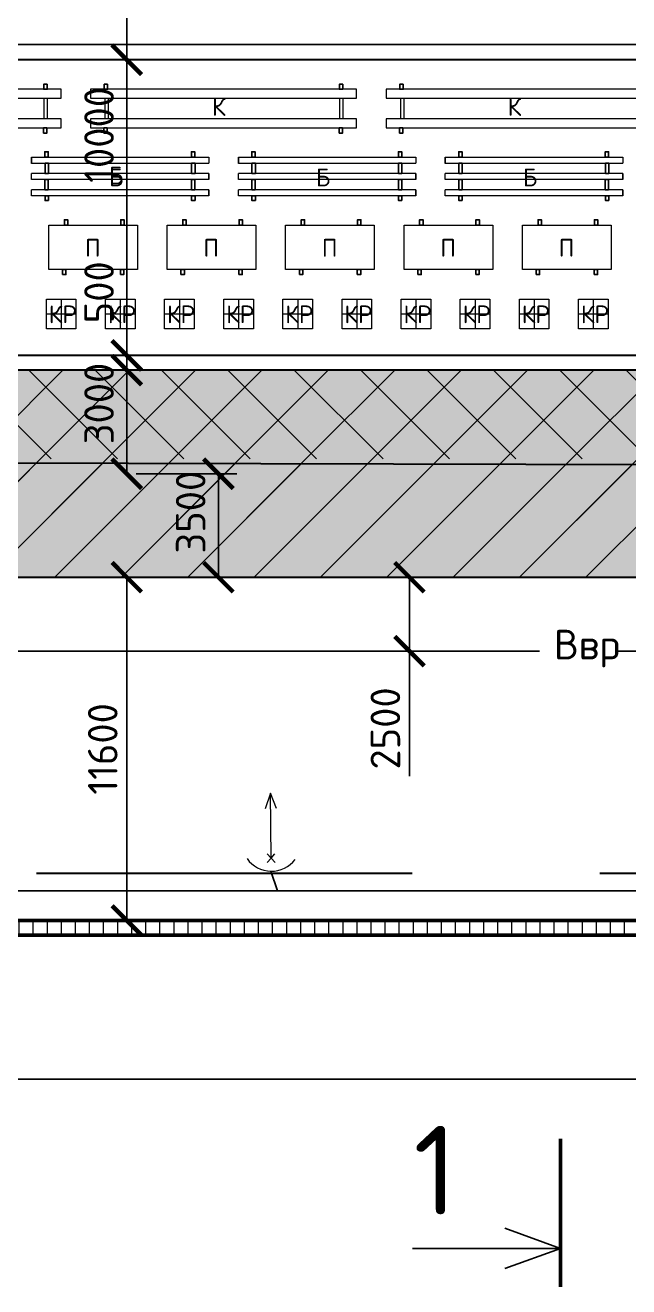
# Model space of a CAD drawing. Header units: millimetres. Extents: x -782 to 10910, y 3841 to 13237.
# Drawn here: x 7225.1 to 7265.9, y 7272.1 to 7357.4 of the extents above; entities that cross this region are included whole.
import ezdxf

# ---------------------------------------------------------------- set-up
doc = ezdxf.new("R2010")
doc.units = ezdxf.units.MM
doc.linetypes.add('штриховая2', pattern=[9.525, 6.35, -3.175])
doc.layers.add('1', color=7, linetype='Continuous')
doc.layers.add('красный', color=1, linetype='Continuous', lineweight=30)
doc.styles.add('2.5', font='isocpeur.ttf', dxfattribs={"height": 2})
doc.styles.add('Isocpeur', font='isocpeur.ttf')
doc.dimstyles.new('М500 стройгенп', dxfattribs={"dimtxt": 2, "dimasz": 2, "dimexe": 1.25, "dimexo": 0.625, "dimtad": 1, "dimlfac": 500, "dimtxsty": '2.5', "dimblk": 'ARCHTICK', "dimcen": 2.5, "dimadec": 0, "dimazin": 0, "dimtfac": 1, "dimtmove": 0, "dimatfit": 3, "dimfxl": 1, "dimarcsym": 0})
pattern_1 = [(50, (7700.4316, 2863.231), (4.5546167, -0.398477), [0.47625, -5.23875]), (355, (7700.4316, 2863.231), (-0.8810855, 4.776421), [0.381, -4.1910146]), (100.45144, (7700.811, 2863.198), (3.673531, 4.377944), [0.40475, -4.452256]), (46.1842, (7700.4316, 2864.501), (6.776976, -1.051058), [0.714375, -7.858125]), (96.63556, (7700.9964, 2864.4134), (5.935103, 6.185653), [0.607126, -6.67839]), (351.18415, (7700.4316, 2864.501), (5.935103, 6.185653), [0.571499, -6.286493]), (21, (7701.0666, 2864.1835), (3.7903598, -2.55663), [0.47625, -5.23875]), (326, (7701.0666, 2864.1835), (1.5450507, 4.604699), [0.381, -4.191]), (71.45144, (7701.3825, 2863.9704), (5.3354105, 2.0480692), [0.40475, -4.4522484]), (37.5, (7700.4316, 2863.231), (0.0772151, 2.11387597), [0, -4.1402, 0, -4.2545, 0, -4.206875]), (7.5, (7700.4316, 2863.231), (1.6704916, 2.5045144), [0, -2.4257, 0, -4.04495, 0, -1.603375]), (327.5, (7699.0156, 2863.231), (3.3897649, -0.1432186), [0, -1.5875, 0, -4.953, 0, -6.57225]), (317.5, (7698.3806, 2863.231), (3.7032295, 0.6356623), [0, -2.06375, 0, -3.2893, 0, -4.66725])]
pattern_2 = [(45, (7700.4316, 2863.231), (-2.245064, 2.245064), [])]

# ---------------------------------------------------------------- blocks, each defined once
blk = doc.blocks.new('_ArchTick')
at = {"color": 0, "linetype": 'ByBlock', "const_width": 0.15}
blk.add_lwpolyline([(-0.5, -0.5), (0.5, 0.5)], dxfattribs=at)
blk = doc.blocks.new('*D280')
at = {"color": 0, "lineweight": -2, "transparency": 16777216}
for p, q in [((7229.981, 7320.038), (7233.185, 7320.038)), ((7231.935, 7296.824), (7231.935, 7320.038)), ((7229.981, 7296.824), (7233.185, 7296.824))]:
    blk.add_line(p, q, dxfattribs=at)
at = {"layer": 'Defpoints', "color": 0, "lineweight": 25, "transparency": 16777216}
for p in [(7229.356, 7320.038), (7231.935, 7320.038), (7229.356, 7296.824)]:
    blk.add_point(p, dxfattribs=at)
at = {"color": 0, "lineweight": -2, "transparency": 16777216, "xscale": 2, "yscale": 2, "zscale": 2}
for p, rotation in [((7231.935, 7320.038), 90), ((7231.935, 7296.824), 270)]:
    blk.add_blockref('_ArchTick', p, dxfattribs=dict(at, rotation=rotation))
at = {"color": 0, "lineweight": 20, "transparency": 16777216, "insert": (7230.31, 7308.431), "char_height": 2, "attachment_point": 5, "rotation": 90, "style": '2.5'}
blk.add_mtext('11600', dxfattribs=at)
blk = doc.blocks.new('*D281')
at = {"color": 0, "lineweight": -2, "transparency": 16777216}
for p, q in [((7232.56, 7327.038), (7239.385, 7327.038)), ((7238.135, 7320.038), (7238.135, 7327.038)), ((7238.76, 7320.038), (7239.385, 7320.038))]:
    blk.add_line(p, q, dxfattribs=at)
at = {"layer": 'Defpoints', "color": 0, "lineweight": 25, "transparency": 16777216}
for p in [(7231.935, 7327.038), (7238.135, 7327.038), (7238.135, 7320.038)]:
    blk.add_point(p, dxfattribs=at)
at = {"color": 0, "lineweight": -2, "transparency": 16777216, "xscale": 2, "yscale": 2, "zscale": 2}
for p, rotation in [((7238.135, 7327.038), 90), ((7238.135, 7320.038), 270)]:
    blk.add_blockref('_ArchTick', p, dxfattribs=dict(at, rotation=rotation))
at = {"color": 0, "lineweight": 20, "transparency": 16777216, "insert": (7236.26, 7324.436), "char_height": 2, "attachment_point": 5, "rotation": 90, "style": '2.5'}
blk.add_mtext('3500', dxfattribs=at)
blk = doc.blocks.new('*D282')
at = {"color": 0, "lineweight": -2, "transparency": 16777216}
for p, q in [((7231.935, 7327.038), (7231.935, 7334.038)), ((7232.56, 7334.038), (7233.185, 7334.038)), ((7232.56, 7327.038), (7233.185, 7327.038))]:
    blk.add_line(p, q, dxfattribs=at)
at = {"layer": 'Defpoints', "color": 0, "lineweight": 25, "transparency": 16777216}
for p in [(7231.935, 7334.038), (7231.935, 7334.038), (7231.935, 7327.038)]:
    blk.add_point(p, dxfattribs=at)
at = {"color": 0, "lineweight": -2, "transparency": 16777216, "xscale": 2, "yscale": 2, "zscale": 2}
for p, rotation in [((7231.935, 7334.038), 90), ((7231.935, 7327.038), 270)]:
    blk.add_blockref('_ArchTick', p, dxfattribs=dict(at, rotation=rotation))
at = {"color": 0, "lineweight": 20, "transparency": 16777216, "insert": (7230.06, 7331.785), "char_height": 2, "attachment_point": 5, "rotation": 90, "style": '2.5'}
blk.add_mtext('3000', dxfattribs=at)
blk = doc.blocks.new('*D283')
at = {"color": 0, "lineweight": -2, "transparency": 16777216}
for p, q in [((7231.935, 7335.038), (7231.935, 7337.038)), ((7231.935, 7334.038), (7231.935, 7335.038)), ((7232.56, 7335.038), (7233.185, 7335.038)), ((7231.935, 7334.038), (7231.935, 7332.038)), ((7232.56, 7334.038), (7233.185, 7334.038))]:
    blk.add_line(p, q, dxfattribs=at)
at = {"layer": 'Defpoints', "color": 0, "lineweight": 25, "transparency": 16777216}
for p in [(7231.935, 7335.038), (7231.935, 7335.038), (7231.935, 7334.038)]:
    blk.add_point(p, dxfattribs=at)
at = {"color": 0, "lineweight": -2, "transparency": 16777216, "xscale": 2, "yscale": 2, "zscale": 2}
for p, rotation in [((7231.935, 7335.038), 270), ((7231.935, 7334.038), 90)]:
    blk.add_blockref('_ArchTick', p, dxfattribs=dict(at, rotation=rotation))
at = {"color": 0, "lineweight": 20, "transparency": 16777216, "insert": (7230.06, 7339.307), "char_height": 2, "attachment_point": 5, "rotation": 90, "style": '2.5'}
blk.add_mtext('500', dxfattribs=at)
blk = doc.blocks.new('*D284')
at = {"color": 0, "lineweight": -2, "transparency": 16777216}
for p, q in [((7231.935, 7335.038), (7231.935, 7355.038)), ((7232.56, 7355.038), (7233.185, 7355.038)), ((7232.56, 7335.038), (7233.185, 7335.038))]:
    blk.add_line(p, q, dxfattribs=at)
at = {"layer": 'Defpoints', "color": 0, "lineweight": 25, "transparency": 16777216}
for p in [(7231.935, 7355.038), (7231.935, 7355.038), (7231.935, 7335.038)]:
    blk.add_point(p, dxfattribs=at)
at = {"color": 0, "lineweight": -2, "transparency": 16777216, "xscale": 2, "yscale": 2, "zscale": 2}
for p, rotation in [((7231.935, 7355.038), 90), ((7231.935, 7335.038), 270)]:
    blk.add_blockref('_ArchTick', p, dxfattribs=dict(at, rotation=rotation))
at = {"color": 0, "lineweight": 20, "transparency": 16777216, "insert": (7230.06, 7349.95), "char_height": 2, "attachment_point": 5, "rotation": 90, "style": '2.5'}
blk.add_mtext('10000', dxfattribs=at)
blk = doc.blocks.new('*D285')
at = {"color": 0, "lineweight": -2, "transparency": 16777216}
for p, q in [((7231.935, 7355.038), (7231.935, 7367.638)), ((7232.56, 7367.638), (7233.185, 7367.638)), ((7232.56, 7355.038), (7233.185, 7355.038))]:
    blk.add_line(p, q, dxfattribs=at)
at = {"layer": 'Defpoints', "color": 0, "lineweight": 25, "transparency": 16777216}
for p in [(7231.935, 7367.638), (7231.935, 7367.638), (7231.935, 7355.038)]:
    blk.add_point(p, dxfattribs=at)
at = {"color": 0, "lineweight": -2, "transparency": 16777216, "xscale": 2, "yscale": 2, "zscale": 2}
for p, rotation in [((7231.935, 7367.638), 90), ((7231.935, 7355.038), 270)]:
    blk.add_blockref('_ArchTick', p, dxfattribs=dict(at, rotation=rotation))
at = {"color": 0, "lineweight": 20, "transparency": 16777216, "insert": (7230.31, 7361.338), "char_height": 2, "attachment_point": 5, "rotation": 90, "style": '2.5'}
blk.add_mtext('6300', dxfattribs=at)
blk = doc.blocks.new('*D272')
at = {"color": 0, "lineweight": -2, "transparency": 16777216}
for p, q in [((7055.486, 7295.199), (7055.486, 7284.838)), ((7387.078, 7295.199), (7387.078, 7284.838)), ((7055.486, 7286.088), (7387.078, 7286.088))]:
    blk.add_line(p, q, dxfattribs=at)
at = {"layer": 'Defpoints', "color": 0, "lineweight": 25, "transparency": 16777216}
for p in [(7055.486, 7295.824), (7387.078, 7295.824), (7387.078, 7286.088)]:
    blk.add_point(p, dxfattribs=at)
at = {"color": 0, "lineweight": -2, "transparency": 16777216, "xscale": 2, "yscale": 2, "zscale": 2, "rotation": 180}
blk.add_blockref('_ArchTick', (7055.486, 7286.088), dxfattribs=at)
at = {"color": 0, "lineweight": -2, "transparency": 16777216, "xscale": 2, "yscale": 2, "zscale": 2}
blk.add_blockref('_ArchTick', (7387.078, 7286.088), dxfattribs=at)
at = {"color": 0, "lineweight": 20, "transparency": 16777216, "insert": (7219.089, 7287.713), "char_height": 2, "attachment_point": 5, "style": '2.5'}
blk.add_mtext('165000', dxfattribs=at)
blk = doc.blocks.new('*D343')
at = {"color": 0, "lineweight": -2, "transparency": 16777216}
for p, q in [((7251.056, 7320.038), (7251.056, 7315.038)), ((7251.673, 7320.038), (7252.306, 7320.038)), ((7251.056, 7315.038), (7251.056, 7306.588)), ((7251.673, 7315.038), (7252.306, 7315.038))]:
    blk.add_line(p, q, dxfattribs=at)
at = {"layer": 'Defpoints', "color": 0, "lineweight": 25, "transparency": 16777216}
for p in [(7251.048, 7320.038), (7251.056, 7320.038), (7251.048, 7315.038)]:
    blk.add_point(p, dxfattribs=at)
at = {"color": 0, "lineweight": -2, "transparency": 16777216, "xscale": 2, "yscale": 2, "zscale": 2}
for p, rotation in [((7251.056, 7320.038), 90), ((7251.056, 7315.038), 270)]:
    blk.add_blockref('_ArchTick', p, dxfattribs=dict(at, rotation=rotation))
at = {"color": 0, "lineweight": 25, "transparency": 16777216, "insert": (7249.431, 7309.813), "char_height": 2, "attachment_point": 5, "rotation": 90, "style": '2.5'}
blk.add_mtext('2500', dxfattribs=at)
blk = doc.blocks.new('*D276')
at = {"color": 0, "lineweight": -2, "transparency": 16777216}
for p, q in [((7094.486, 7371.913), (7094.486, 7354.804)), ((7328.486, 7371.913), (7328.486, 7354.804)), ((7328.486, 7356.054), (7094.486, 7356.054))]:
    blk.add_line(p, q, dxfattribs=at)
at = {"layer": 'Defpoints', "color": 0, "lineweight": 25, "transparency": 16777216}
for p in [(7094.486, 7372.538), (7328.486, 7372.538), (7094.486, 7356.054)]:
    blk.add_point(p, dxfattribs=at)
at = {"color": 0, "lineweight": -2, "transparency": 16777216, "xscale": 2, "yscale": 2, "zscale": 2, "rotation": 180}
blk.add_blockref('_ArchTick', (7094.486, 7356.054), dxfattribs=at)
at = {"color": 0, "lineweight": -2, "transparency": 16777216, "xscale": 2, "yscale": 2, "zscale": 2}
blk.add_blockref('_ArchTick', (7328.486, 7356.054), dxfattribs=at)
at = {"color": 0, "lineweight": 25, "transparency": 16777216, "insert": (7211.486, 7357.679), "char_height": 2, "attachment_point": 5, "style": '2.5'}
blk.add_mtext('117000', dxfattribs=at)

msp = doc.modelspace()

# ---------------------------------------------------------------- hatches: boundary and pattern name
at = {"lineweight": 20}
h = msp.add_hatch(dxfattribs=at)
h.set_pattern_fill('ANSI31', color=256, scale=0.3, angle=45)
h.set_pattern_definition([(90, (4875.7906, 4237.0282), (-0.9525, 2e-16), [])])
h.paths.add_polyline_path([(7387.078177, 7569.767246), (7386.078177, 7569.767246), (7055.485539, 7569.767246), (7056.485539, 7568.767246), (7386.078177, 7568.767246)])
h.paths.add_polyline_path([(7386.078177, 7296.824293), (7056.485539, 7296.824293), (7055.485539, 7295.824293), (7387.078177, 7295.824293)])
at = {"lineweight": 25}
h = msp.add_hatch(dxfattribs=at)
h.set_pattern_fill('ANSI31', color=256)
h.set_pattern_definition(pattern_2)
h.paths.add_polyline_path([(7332.239982, 7327.038405), (7326.703297, 7327.038405), (7326.703297, 7320.038405), (7331.283022, 7320.038405)])
h.paths.add_polyline_path([(7304.592886, 7329.623728), (7304.906338, 7331.922209, -0.033531004), (7302.485539, 7334.038405), (7120.485539, 7334.038405, -0.033546474), (7118.063561, 7331.921309), (7118.37767, 7329.623657, -0.454591532), (7120.194385, 7328.038405), (7302.776693, 7328.038405, -0.454492205)])
h.paths.add_polyline_path([(7330.682975, 7548.284564), (7329.603499, 7548.391863, -0.097320235), (7321.432748, 7544.044975), (7091.688062, 7544.038439), (7090.592876, 7536.027341, -0.071737884), (7097.369484, 7537.038124), (7103.514977, 7537.067842, -0.164269753), (7118.063561, 7532.1555), (7118.37767, 7534.453152, -0.374956444), (7116.994391, 7536.038405, -1), (7120.194385, 7536.038405), (7302.776693, 7536.038405, -1), (7305.976688, 7536.038405, -0.381458001), (7304.557288, 7534.448632), (7304.875257, 7532.10143, -0.164703998), (7319.456102, 7537.038405), (7332.206459, 7537.038405)])
h.paths.add_polyline_path([(7096.734983, 7538.165963, -1), (7097.054983, 7538.165963, -1)], flags=16)
h.paths.add_polyline_path([(7304.557288, 7534.448632, -0.447745786), (7302.776693, 7536.038405), (7120.194385, 7536.038405, -0.454591532), (7118.37767, 7534.453152), (7118.063561, 7532.1555, -0.033546474), (7120.485539, 7530.038405), (7302.515459, 7530.038835, -0.032682346), (7304.875257, 7532.10143)])
h.paths.add_polyline_path([(7232.360334, 7535.440804), (7232.360334, 7542.040804), (7227.560334, 7542.040804), (7227.560334, 7535.440804)], flags=24)
h.paths.add_polyline_path([(7232.360334, 7528.092303), (7232.360334, 7534.692303), (7227.560334, 7534.692303), (7227.560334, 7528.092303)], flags=9)
h.paths.add_polyline_path([(7132.422693, 7528.363405), (7138.622693, 7528.363405), (7138.622693, 7533.163405), (7132.422693, 7533.163405)], flags=9)
at = {"lineweight": 20}
h = msp.add_hatch(dxfattribs=at)
h.set_pattern_fill('AR-CONC', color=256, scale=0.025)
h.set_pattern_definition(pattern_1)
h.paths.add_polyline_path([(7384.078177, 7327.038405), (7332.239982, 7327.038405), (7331.283022, 7320.038405), (7384.078177, 7320.038405)])
edge = h.paths.add_edge_path()
edge.add_line((7332.239982, 7327.038405), (7313.394499, 7327.038405))
edge.add_arc((7313.394499, 7339.038791), 12.000386, 223.86662461, 270, ccw=False)
edge.add_line((7304.742762, 7330.722739), (7304.592886, 7329.623728))
edge.add_arc((7304.376691, 7328.038405), 1.599997, 0, 82.23429528, ccw=False)
edge.add_arc((7304.376691, 7328.038405), 1.599997, -180, 0, ccw=False)
edge.add_line((7302.776693, 7328.038405), (7120.194385, 7328.038405))
edge.add_arc((7118.594388, 7328.038405), 1.599997, -180, 0, ccw=False)
edge.add_arc((7118.594388, 7328.038405), 1.599997, 97.78457087, 180, ccw=False)
edge.add_line((7118.37767, 7329.623657), (7118.227528, 7330.721919))
edge.add_arc((7109.57658, 7339.038791), 12.000386, 270, 316.12794469, ccw=False)
edge.add_line((7109.57658, 7327.038405), (7090.731097, 7327.038405))
edge.add_line((7090.731097, 7327.038405), (7091.688057, 7320.038405))
edge.add_line((7091.688057, 7320.038405), (7331.283022, 7320.038405))
edge.add_line((7331.283022, 7320.038405), (7332.239982, 7327.038405))
edge = h.paths.add_edge_path()
edge.add_arc((7313.394499, 7339.038791), 12.000386, 204.62550124, 223.86662461, ccw=False)
edge.add_line((7302.485539, 7334.038405), (7209.73779, 7334.038405))
edge.add_arc((7208.603897, 7334.431193), 1.199998, 199.10645728, 340.89354272, ccw=False)
edge.add_line((7207.470005, 7334.038405), (7120.485539, 7334.038405))
edge.add_arc((7109.57658, 7339.038791), 12.000386, 316.12794469, 335.37449876, ccw=False)
edge.add_line((7118.227528, 7330.721919), (7118.37767, 7329.623657))
edge.add_arc((7118.594388, 7328.038405), 1.599997, 0, 97.78457087, ccw=False)
edge.add_line((7120.194385, 7328.038405), (7302.776693, 7328.038405))
edge.add_arc((7304.376691, 7328.038405), 1.599997, 82.23429528, 180, ccw=False)
edge.add_line((7304.592886, 7329.623728), (7304.742762, 7330.722739))
edge = h.paths.add_edge_path()
edge.add_line((7331.25819, 7544.038405), (7091.688057, 7544.038405))
edge.add_line((7091.688057, 7544.038405), (7090.731097, 7537.038405))
edge.add_line((7090.731097, 7537.038405), (7109.57658, 7537.038405))
edge.add_arc((7109.57658, 7525.038018), 12.000386, 43.87205531, 90, ccw=False)
edge.add_line((7118.227528, 7533.35489), (7118.37767, 7534.453152))
edge.add_arc((7118.594388, 7536.038405), 1.599997, 180, 262.21542913, ccw=False)
edge.add_arc((7118.594388, 7536.038405), 1.599997, 0, 180, ccw=False)
edge.add_line((7120.194385, 7536.038405), (7302.776693, 7536.038405))
edge.add_arc((7304.376691, 7536.038405), 1.599997, 0, 180, ccw=False)
edge.add_arc((7304.376691, 7536.038405), 1.599997, -83.51900907, 0, ccw=False)
edge.add_line((7304.557288, 7534.448632), (7304.875257, 7532.10143))
edge.add_arc((7364.317017, 7439.347623), 110.1662, 117.53133097, 122.65399107, ccw=False)
edge.add_line((7313.394499, 7537.038405), (7332.206459, 7537.038405))
edge.add_line((7332.206459, 7537.038405), (7331.25819, 7544.038405))
edge = h.paths.add_edge_path()
edge.add_line((7091.688057, 7544.038405), (7082.437162, 7544.038405))
edge.add_line((7082.437162, 7544.038405), (7082.441275, 7536.645836))
edge.add_arc((7085.485539, 7525.038405), 12, 90, 104.69589657, ccw=False)
edge.add_line((7085.485539, 7537.038405), (7090.731097, 7537.038405))
edge.add_line((7090.731097, 7537.038405), (7091.688057, 7544.038405))
edge = h.paths.add_edge_path()
edge.add_line((7304.875257, 7532.10143), (7304.557288, 7534.448632))
edge.add_arc((7304.376691, 7536.038405), 1.599997, 180, 276.48099093, ccw=False)
edge.add_line((7302.776693, 7536.038405), (7120.194385, 7536.038405))
edge.add_arc((7118.594388, 7536.038405), 1.599997, -97.78457087, 0, ccw=False)
edge.add_line((7118.37767, 7534.453152), (7118.227528, 7533.35489))
edge.add_arc((7109.57658, 7525.038018), 12.000386, 24.62550124, 43.87205531, ccw=False)
edge.add_line((7120.485539, 7530.038405), (7205.095409, 7530.038405))
edge.add_arc((7205.681386, 7528.991206), 1.199998, 60.7700888, 119.2299112, ccw=False)
edge.add_line((7206.267363, 7530.038405), (7302.485539, 7530.038405))
edge.add_arc((7304.625807, 7529.974798), 2.141212, 83.30987815, 178.29773268, ccw=False)
h.paths.add_polyline_path([(7206.43408, 7529.323169), (7209.674074, 7529.323169), (7209.674074, 7530.038405), (7206.43408, 7530.038405)])
h.paths.add_polyline_path([(7332.206459, 7537.038405), (7384.078177, 7537.038405), (7384.078177, 7544.038405), (7331.25819, 7544.038405)])
edge = h.paths.add_edge_path()
edge.add_arc((7090.485539, 7520.038405), 24, 109.59180627, 180)
edge.add_line((7066.485539, 7520.038405), (7066.485539, 7344.038405))
edge.add_arc((7090.485539, 7344.038405), 24, 180, 270)
edge.add_line((7090.485539, 7320.038405), (7091.688057, 7320.038405))
edge.add_line((7091.688057, 7320.038405), (7090.731097, 7327.038405))
edge.add_line((7090.731097, 7327.038405), (7085.485539, 7327.038405))
edge.add_arc((7062.514977, 7316.067842), 25.455844, 25.52877937, 64.47122063)
edge.add_line((7073.485539, 7339.038405), (7073.485539, 7525.038405))
edge.add_arc((7085.485539, 7525.038405), 12, 104.69589657, 180, ccw=False)
edge.add_line((7082.441275, 7536.645836), (7082.437935, 7542.648935))
at = {"lineweight": 25}
h = msp.add_hatch(dxfattribs=at)
h.set_pattern_fill('AR-CONC', color=256, scale=0.025)
h.set_pattern_definition(pattern_1)
h.paths.add_polyline_path([(7116.994391, 7328.038405, -0.374956444), (7118.37767, 7329.623657), (7118.227528, 7330.721919, -0.204033738), (7109.57658, 7327.038405), (7097.485539, 7327.038405, -0.072953131), (7090.592876, 7328.049468), (7091.688057, 7320.038405), (7325.203297, 7320.038405), (7325.203297, 7327.038405), (7313.394499, 7327.038405, -0.077886135), (7309.723201, 7327.613781), (7305.971666, 7327.911731, -0.96113778), (7302.776693, 7328.038405), (7120.194385, 7328.038405, -1)])
h.paths.add_polyline_path([(7066.91693, 7412.104554), (7073.51693, 7412.104554), (7073.51693, 7416.904554), (7066.91693, 7416.904554)], flags=24)
h.paths.add_polyline_path([(7068.410539, 7342.937114), (7075.010539, 7342.937114), (7075.010539, 7347.737114), (7068.410539, 7347.737114)], flags=24)
h.paths.add_polyline_path([(7066.298578, 7464.074933), (7069.988572, 7464.074933), (7069.988572, 7468.394926), (7066.298578, 7468.394926)], flags=9)
h.paths.add_polyline_path([(7232.360334, 7321.136005), (7232.360334, 7327.736005), (7227.560334, 7327.736005), (7227.560334, 7321.136005)], flags=24)
edge = h.paths.add_edge_path()
edge.add_arc((7090.485539, 7520.038405), 24, 109.59160183, 180)
edge.add_line((7066.485539, 7520.038405), (7066.485539, 7344.038405))
edge.add_arc((7090.485539, 7344.038405), 24, 180, 270)
edge.add_line((7090.485539, 7320.038405), (7091.688057, 7320.038405))
edge.add_line((7091.688057, 7320.038405), (7090.731097, 7327.038405))
edge.add_line((7090.731097, 7327.038405), (7090.592876, 7328.049468))
edge.add_arc((7097.485539, 7351.038405), 24, 180, 253.30994122, ccw=False)
edge.add_line((7073.485539, 7351.038405), (7073.485539, 7525.038405))
edge.add_arc((7085.485539, 7525.038405), 12, 104.69537151, 180, ccw=False)
edge.add_line((7082.441382, 7536.645864), (7082.438016, 7542.648963))
at = {"lineweight": 20}
h = msp.add_hatch(dxfattribs=at)
h.set_pattern_fill('ANSI31', color=256, angle=90)
h.set_pattern_definition([(135, (4875.7906, 4237.0282), (-2.245064, -2.245064), [])])
h.paths.add_polyline_path([(7120.485539, 7334.038405, -0.084176912), (7118.227528, 7330.721919), (7118.37767, 7329.623657, -0.454591532), (7120.194385, 7328.038405), (7302.776693, 7328.038405, -0.454492205), (7304.592886, 7329.623728), (7304.742762, 7330.722739, -0.084153049), (7302.485539, 7334.038405), (7209.73779, 7334.038405, -0.71189231), (7207.470005, 7334.038405)])
h.paths.add_polyline_path([(7120.194385, 7536.038405, -0.454591532), (7118.37767, 7534.453152), (7118.227528, 7533.35489, -0.084176912), (7120.485539, 7530.038405), (7205.095409, 7530.038405, -0.260759243), (7206.267363, 7530.038405), (7302.485539, 7530.038405, -0.083164554), (7304.710176, 7533.320035), (7304.557288, 7534.448632, -0.447745786), (7302.776693, 7536.038405)])
h.paths.add_polyline_path([(7206.436463, 7529.383558), (7211.836463, 7529.383558), (7211.836463, 7534.183558), (7206.436463, 7534.183558)], flags=9)
h.paths.add_polyline_path([(7340.141114, 7528.737472), (7345.141114, 7528.737472), (7345.141114, 7533.537472), (7340.141114, 7533.537472)], flags=9)
at = {"lineweight": 25}
h = msp.add_hatch(dxfattribs=at)
h.set_pattern_fill('ANSI31', color=256)
h.set_pattern_definition(pattern_2)
h.paths.add_polyline_path([(7097.485539, 7327.038405, -0.231549939), (7078.535096, 7336.311535), (7076.887833, 7324.262096, 0.151733284), (7090.485539, 7320.038405), (7325.203297, 7320.038405), (7325.203297, 7327.038405), (7318.267775, 7327.038405, -0.151593096), (7304.906338, 7331.922209), (7304.592886, 7329.623728, -0.375050339), (7305.976688, 7328.038405, -0.864868894), (7302.843202, 7327.581894), (7110.499441, 7328.047755, -0.057301705), (7105.105866, 7327.061753, -0.195696875), (7103.900628, 7327.012066, -0.004017398), (7103.514977, 7327.008967)])
h.paths.add_polyline_path([(7232.360334, 7321.136005), (7232.360334, 7327.736005), (7227.560334, 7327.736005), (7227.560334, 7321.136005)], flags=24)
h = msp.add_hatch(dxfattribs=at)
h.set_pattern_fill('ANSI31', color=256)
h.set_pattern_definition(pattern_2)
h.paths.add_polyline_path([(7325.203297, 7327.038405), (7318.267775, 7327.038405, -0.151593096), (7304.906338, 7331.922209), (7304.592886, 7329.623728, -0.375050339), (7305.976688, 7328.038405, -1), (7302.776693, 7328.038405), (7120.194385, 7328.038405, -1), (7116.994391, 7328.038405, -0.374956444), (7118.37767, 7329.623657), (7118.063561, 7331.921309, -0.164269753), (7103.514977, 7327.008967), (7097.485539, 7327.038405, -0.072953131), (7090.592876, 7328.049468), (7091.688057, 7320.038405), (7325.203297, 7320.038405)])

# ---------------------------------------------------------------- linework, layer by layer
at = {"lineweight": 30}
for p, q in [((7120.485539, 7355.038405), (7302.485539, 7355.038405)), ((7302.485539, 7335.038405), (7120.485539, 7335.038405)), ((7302.485539, 7334.038405), (7120.485539, 7334.038405)), ((7110.499441, 7328.047755), (7304.379875, 7327.578172)), ((7090.485539, 7320.038405), (7395.933366, 7320.038405))]:
    msp.add_line(p, q, dxfattribs=at)
at = {"lineweight": 20}
for p, q in [((7227.485539, 7353.038405), (7209.485539, 7353.038405)), ((7227.485539, 7352.438405), (7227.485539, 7353.038405)), ((7247.485539, 7353.038405), (7229.485539, 7353.038405)), ((7229.485539, 7353.038405), (7229.485539, 7352.438405)), ((7247.485539, 7352.438405), (7247.485539, 7353.038405)), ((7267.485539, 7353.038405), (7249.485539, 7353.038405)), ((7249.485539, 7353.038405), (7249.485539, 7352.438405)), ((7209.485539, 7352.438405), (7227.485539, 7352.438405)), ((7226.323841, 7352.438405), (7226.323841, 7351.038405)), ((7226.551679, 7352.438405), (7226.551679, 7351.038405)), ((7229.485539, 7352.438405), (7247.485539, 7352.438405)), ((7230.44438, 7352.438405), (7230.44438, 7351.038405)), ((7230.672217, 7352.438405), (7230.672217, 7351.038405)), ((7246.323841, 7352.438405), (7246.323841, 7351.038405)), ((7246.551679, 7352.438405), (7246.551679, 7351.038405)), ((7249.485539, 7352.438405), (7267.485539, 7352.438405)), ((7250.44438, 7352.438405), (7250.44438, 7351.038405)), ((7250.672217, 7352.438405), (7250.672217, 7351.038405)), ((7227.485539, 7351.038405), (7209.485539, 7351.038405)), ((7227.485539, 7350.438405), (7227.485539, 7351.038405)), ((7247.485539, 7351.038405), (7229.485539, 7351.038405)), ((7229.485539, 7351.038405), (7229.485539, 7350.438405)), ((7247.485539, 7350.438405), (7247.485539, 7351.038405)), ((7267.485539, 7351.038405), (7249.485539, 7351.038405)), ((7249.485539, 7351.038405), (7249.485539, 7350.438405)), ((7209.485539, 7350.438405), (7227.485539, 7350.438405)), ((7229.485539, 7350.438405), (7247.485539, 7350.438405)), ((7249.485539, 7350.438405), (7267.485539, 7350.438405)), ((7225.485539, 7348.438405), (7237.485539, 7348.438405)), ((7225.485539, 7348.024045), (7225.485539, 7348.438405)), ((7225.485539, 7348.438405), (7225.485539, 7348.038405)), ((7237.485539, 7348.438405), (7237.485539, 7348.038405)), ((7239.485539, 7348.438405), (7251.485539, 7348.438405)), ((7239.485539, 7348.024045), (7239.485539, 7348.438405)), ((7239.485539, 7348.438405), (7239.485539, 7348.038405)), ((7251.485539, 7348.438405), (7251.485539, 7348.038405)), ((7253.485539, 7348.438405), (7265.485539, 7348.438405)), ((7253.485539, 7348.024045), (7253.485539, 7348.438405)), ((7253.485539, 7348.438405), (7253.485539, 7348.038405)), ((7265.485539, 7348.438405), (7265.485539, 7348.038405)), ((7225.485539, 7348.038405), (7237.485539, 7348.038405)), ((7239.485539, 7348.038405), (7251.485539, 7348.038405)), ((7253.485539, 7348.038405), (7265.485539, 7348.038405)), ((7225.485539, 7346.938405), (7225.485539, 7347.338405)), ((7237.485539, 7347.338405), (7225.485539, 7347.338405)), ((7237.485539, 7346.938405), (7225.485539, 7346.938405)), ((7237.485539, 7347.338405), (7237.485539, 7346.938405)), ((7237.485539, 7346.938405), (7237.485539, 7347.338405)), ((7239.485539, 7346.938405), (7239.485539, 7347.338405)), ((7251.485539, 7347.338405), (7239.485539, 7347.338405)), ((7251.485539, 7346.938405), (7239.485539, 7346.938405)), ((7251.485539, 7347.338405), (7251.485539, 7346.938405)), ((7251.485539, 7346.938405), (7251.485539, 7347.338405)), ((7253.485539, 7346.938405), (7253.485539, 7347.338405)), ((7265.485539, 7347.338405), (7253.485539, 7347.338405)), ((7265.485539, 7346.938405), (7253.485539, 7346.938405)), ((7265.485539, 7347.338405), (7265.485539, 7346.938405)), ((7265.485539, 7346.938405), (7265.485539, 7347.338405)), ((7225.485539, 7345.838405), (7225.485539, 7346.238405)), ((7237.485539, 7346.238405), (7225.485539, 7346.238405)), ((7237.485539, 7345.838405), (7225.485539, 7345.838405)), ((7237.485539, 7346.238405), (7237.485539, 7345.838405)), ((7237.485539, 7345.838405), (7237.485539, 7346.238405)), ((7239.485539, 7345.838405), (7239.485539, 7346.238405)), ((7251.485539, 7346.238405), (7239.485539, 7346.238405)), ((7251.485539, 7345.838405), (7239.485539, 7345.838405)), ((7251.485539, 7346.238405), (7251.485539, 7345.838405)), ((7251.485539, 7345.838405), (7251.485539, 7346.238405)), ((7253.485539, 7345.838405), (7253.485539, 7346.238405)), ((7265.485539, 7346.238405), (7253.485539, 7346.238405)), ((7265.485539, 7345.838405), (7253.485539, 7345.838405)), ((7265.485539, 7346.238405), (7265.485539, 7345.838405)), ((7265.485539, 7345.838405), (7265.485539, 7346.238405)), ((7226.655788, 7340.838405), (7226.655788, 7343.838405)), ((7226.655788, 7343.838405), (7232.655788, 7343.838405)), ((7232.655788, 7343.838405), (7232.655788, 7340.838405)), ((7234.667948, 7340.838405), (7234.667948, 7343.838405)), ((7234.667948, 7343.838405), (7240.667948, 7343.838405)), ((7240.667948, 7343.838405), (7240.667948, 7340.838405)), ((7242.680109, 7340.838405), (7242.680109, 7343.838405)), ((7242.680109, 7343.838405), (7248.680109, 7343.838405)), ((7248.680109, 7343.838405), (7248.680109, 7340.838405)), ((7250.69227, 7340.838405), (7250.69227, 7343.838405)), ((7250.69227, 7343.838405), (7256.69227, 7343.838405)), ((7256.69227, 7343.838405), (7256.69227, 7340.838405)), ((7258.70443, 7340.838405), (7258.70443, 7343.838405)), ((7258.70443, 7343.838405), (7264.70443, 7343.838405)), ((7264.70443, 7343.838405), (7264.70443, 7340.838405)), ((7232.655788, 7340.838405), (7226.655788, 7340.838405)), ((7240.667948, 7340.838405), (7234.667948, 7340.838405)), ((7248.680109, 7340.838405), (7242.680109, 7340.838405)), ((7256.69227, 7340.838405), (7250.69227, 7340.838405)), ((7264.70443, 7340.838405), (7258.70443, 7340.838405))]:
    msp.add_line(p, q, dxfattribs=at)
at = {"lineweight": 13}
for p, q in [((7226.497613, 7336.838408), (7226.497613, 7338.838405)), ((7226.497613, 7338.838405), (7228.49761, 7338.838405)), ((7227.497612, 7338.838405), (7227.497612, 7336.838408)), ((7228.49761, 7338.838405), (7228.49761, 7336.838408)), ((7230.49761, 7336.838408), (7230.49761, 7338.838405)), ((7230.49761, 7338.838405), (7232.497607, 7338.838405)), ((7231.497608, 7338.838405), (7231.497608, 7336.838408)), ((7232.497607, 7338.838405), (7232.497607, 7336.838408)), ((7234.497607, 7336.838408), (7234.497607, 7338.838405)), ((7234.497607, 7338.838405), (7236.497603, 7338.838405)), ((7235.497605, 7338.838405), (7235.497605, 7336.838408)), ((7236.497603, 7338.838405), (7236.497603, 7336.838408)), ((7238.497603, 7336.838408), (7238.497603, 7338.838405)), ((7238.497603, 7338.838405), (7240.4976, 7338.838405)), ((7239.497602, 7338.838405), (7239.497602, 7336.838408)), ((7240.4976, 7338.838405), (7240.4976, 7336.838408)), ((7242.4976, 7336.838408), (7242.4976, 7338.838405)), ((7242.4976, 7338.838405), (7244.497597, 7338.838405)), ((7243.497598, 7338.838405), (7243.497598, 7336.838408)), ((7244.497597, 7338.838405), (7244.497597, 7336.838408)), ((7246.497597, 7336.838408), (7246.497597, 7338.838405)), ((7246.497597, 7338.838405), (7248.497593, 7338.838405)), ((7247.497595, 7338.838405), (7247.497595, 7336.838408)), ((7248.497593, 7338.838405), (7248.497593, 7336.838408)), ((7250.497593, 7336.838408), (7250.497593, 7338.838405)), ((7250.497593, 7338.838405), (7252.49759, 7338.838405)), ((7251.497592, 7338.838405), (7251.497592, 7336.838408)), ((7252.49759, 7338.838405), (7252.49759, 7336.838408)), ((7254.49759, 7336.838408), (7254.49759, 7338.838405)), ((7254.49759, 7338.838405), (7256.497587, 7338.838405)), ((7255.497588, 7338.838405), (7255.497588, 7336.838408)), ((7256.497587, 7338.838405), (7256.497587, 7336.838408)), ((7258.497587, 7336.838408), (7258.497587, 7338.838405)), ((7258.497587, 7338.838405), (7260.497583, 7338.838405)), ((7259.497585, 7338.838405), (7259.497585, 7336.838408)), ((7260.497583, 7338.838405), (7260.497583, 7336.838408)), ((7262.497583, 7336.838408), (7262.497583, 7338.838405)), ((7262.497583, 7338.838405), (7264.49758, 7338.838405)), ((7263.497582, 7338.838405), (7263.497582, 7336.838408)), ((7264.49758, 7338.838405), (7264.49758, 7336.838408)), ((7228.49761, 7337.838406), (7226.497613, 7337.838406)), ((7232.497607, 7337.838406), (7230.49761, 7337.838406)), ((7236.497603, 7337.838406), (7234.497607, 7337.838406)), ((7240.4976, 7337.838406), (7238.497603, 7337.838406)), ((7244.497597, 7337.838406), (7242.4976, 7337.838406)), ((7248.497593, 7337.838406), (7246.497597, 7337.838406)), ((7252.49759, 7337.838406), (7250.497593, 7337.838406)), ((7256.497587, 7337.838406), (7254.49759, 7337.838406)), ((7260.497583, 7337.838406), (7258.497587, 7337.838406)), ((7264.49758, 7337.838406), (7262.497583, 7337.838406)), ((7228.49761, 7336.838408), (7226.497613, 7336.838408)), ((7232.497607, 7336.838408), (7230.49761, 7336.838408)), ((7236.497603, 7336.838408), (7234.497607, 7336.838408)), ((7240.4976, 7336.838408), (7238.497603, 7336.838408)), ((7244.497597, 7336.838408), (7242.4976, 7336.838408)), ((7248.497593, 7336.838408), (7246.497597, 7336.838408)), ((7252.49759, 7336.838408), (7250.497593, 7336.838408)), ((7256.497587, 7336.838408), (7254.49759, 7336.838408)), ((7260.497583, 7336.838408), (7258.497587, 7336.838408)), ((7264.49758, 7336.838408), (7262.497583, 7336.838408))]:
    msp.add_line(p, q, dxfattribs=at)
at = {"color": 5, "lineweight": 25}
for p, q in [((7061.485539, 7315.038405), (7259.847284, 7315.038405)), ((7265.15508, 7315.038405), (7325.99289, 7315.038405))]:
    msp.add_line(p, q, dxfattribs=at)
at = {"linetype": 'штриховая2', "lineweight": 30, "ltscale": 4}
msp.add_line((7111.535934, 7300.038405), (7311.485539, 7300.038405), dxfattribs=at)
at = {"color": 1, "lineweight": 25}
for p, q in [((7241.683232, 7300.158995), (7242.126174, 7298.82429)), ((7086.038594, 7298.82429), (7337.17732, 7298.82429))]:
    msp.add_line(p, q, dxfattribs=at)
at = {"lineweight": 50}
for p, q in [((7387.078177, 7295.824293), (7055.485539, 7295.824293)), ((7261.271791, 7272.059175), (7261.271791, 7282.059175))]:
    msp.add_line(p, q, dxfattribs=at)
for q in [(7257.513021, 7276.022601), (7251.271791, 7274.65452), (7257.513021, 7273.286439)]:
    msp.add_line((7261.271791, 7274.65452), q)
msp.add_lwpolyline([(7386.078177, 7320.038405), (7386.078177, 7296.824293), (7056.485539, 7296.824293), (7056.485539, 7568.767246), (7386.078177, 7568.767246), (7386.078177, 7544.038405)], dxfattribs=at)
at = {"linetype": 'Continuous'}
for points in [[(7226.551679, 7353.371414), (7226.323841, 7353.371414), (7226.323841, 7353.038405), (7226.551679, 7353.038405)], [(7230.633712, 7353.371414), (7230.405874, 7353.371414), (7230.405874, 7353.038405), (7230.633712, 7353.038405)], [(7246.551679, 7353.371414), (7246.323841, 7353.371414), (7246.323841, 7353.038405), (7246.551679, 7353.038405)], [(7250.633712, 7353.371414), (7250.405874, 7353.371414), (7250.405874, 7353.038405), (7250.633712, 7353.038405)], [(7226.535421, 7350.438405), (7226.307583, 7350.438405), (7226.307583, 7350.068923), (7226.535421, 7350.068923)], [(7230.617454, 7350.438405), (7230.389617, 7350.438405), (7230.389617, 7350.068923), (7230.617454, 7350.068923)], [(7246.535421, 7350.438405), (7246.307583, 7350.438405), (7246.307583, 7350.068923), (7246.535421, 7350.068923)], [(7250.617454, 7350.438405), (7250.389617, 7350.438405), (7250.389617, 7350.068923), (7250.617454, 7350.068923)], [(7226.617454, 7348.438405), (7226.389617, 7348.438405), (7226.389617, 7348.807886), (7226.617454, 7348.807886)], [(7236.535421, 7348.438405), (7236.307583, 7348.438405), (7236.307583, 7348.807886), (7236.535421, 7348.807886)], [(7240.617454, 7348.438405), (7240.389617, 7348.438405), (7240.389617, 7348.807886), (7240.617454, 7348.807886)], [(7250.535421, 7348.438405), (7250.307583, 7348.438405), (7250.307583, 7348.807886), (7250.535421, 7348.807886)], [(7254.617454, 7348.438405), (7254.389617, 7348.438405), (7254.389617, 7348.807886), (7254.617454, 7348.807886)], [(7264.535421, 7348.438405), (7264.307583, 7348.438405), (7264.307583, 7348.807886), (7264.535421, 7348.807886)], [(7226.633712, 7347.338405), (7226.405874, 7347.338405), (7226.405874, 7348.038405), (7226.633712, 7348.038405)], [(7236.551679, 7347.338405), (7236.323841, 7347.338405), (7236.323841, 7348.038405), (7236.551679, 7348.038405)], [(7240.633712, 7347.338405), (7240.405874, 7347.338405), (7240.405874, 7348.038405), (7240.633712, 7348.038405)], [(7250.551679, 7347.338405), (7250.323841, 7347.338405), (7250.323841, 7348.038405), (7250.551679, 7348.038405)], [(7254.633712, 7347.338405), (7254.405874, 7347.338405), (7254.405874, 7348.038405), (7254.633712, 7348.038405)], [(7264.551679, 7347.338405), (7264.323841, 7347.338405), (7264.323841, 7348.038405), (7264.551679, 7348.038405)], [(7226.617454, 7346.238405), (7226.389617, 7346.238405), (7226.389617, 7346.938405), (7226.617454, 7346.938405)], [(7236.535421, 7346.238405), (7236.307583, 7346.238405), (7236.307583, 7346.938405), (7236.535421, 7346.938405)], [(7240.617454, 7346.238405), (7240.389617, 7346.238405), (7240.389617, 7346.938405), (7240.617454, 7346.938405)], [(7250.535421, 7346.238405), (7250.307583, 7346.238405), (7250.307583, 7346.938405), (7250.535421, 7346.938405)], [(7254.617454, 7346.238405), (7254.389617, 7346.238405), (7254.389617, 7346.938405), (7254.617454, 7346.938405)], [(7264.535421, 7346.238405), (7264.307583, 7346.238405), (7264.307583, 7346.938405), (7264.535421, 7346.938405)], [(7226.633712, 7345.505395), (7226.405874, 7345.505395), (7226.405874, 7345.838405), (7226.633712, 7345.838405)], [(7236.551679, 7345.505395), (7236.323841, 7345.505395), (7236.323841, 7345.838405), (7236.551679, 7345.838405)], [(7240.633712, 7345.505395), (7240.405874, 7345.505395), (7240.405874, 7345.838405), (7240.633712, 7345.838405)], [(7250.551679, 7345.505395), (7250.323841, 7345.505395), (7250.323841, 7345.838405), (7250.551679, 7345.838405)], [(7254.633712, 7345.505395), (7254.405874, 7345.505395), (7254.405874, 7345.838405), (7254.633712, 7345.838405)], [(7264.551679, 7345.505395), (7264.323841, 7345.505395), (7264.323841, 7345.838405), (7264.551679, 7345.838405)], [(7227.711233, 7343.838405), (7227.93907, 7343.838405), (7227.93907, 7344.207886), (7227.711233, 7344.207886)], [(7231.523873, 7343.838405), (7231.751711, 7343.838405), (7231.751711, 7344.207886), (7231.523873, 7344.207886)], [(7235.723393, 7343.838405), (7235.951231, 7343.838405), (7235.951231, 7344.207886), (7235.723393, 7344.207886)], [(7239.536034, 7343.838405), (7239.763871, 7343.838405), (7239.763871, 7344.207886), (7239.536034, 7344.207886)], [(7243.735554, 7343.838405), (7243.963391, 7343.838405), (7243.963391, 7344.207886), (7243.735554, 7344.207886)], [(7247.548194, 7343.838405), (7247.776032, 7343.838405), (7247.776032, 7344.207886), (7247.548194, 7344.207886)], [(7251.747714, 7343.838405), (7251.975552, 7343.838405), (7251.975552, 7344.207886), (7251.747714, 7344.207886)], [(7255.560355, 7343.838405), (7255.788192, 7343.838405), (7255.788192, 7344.207886), (7255.560355, 7344.207886)], [(7259.759875, 7343.838405), (7259.987712, 7343.838405), (7259.987712, 7344.207886), (7259.759875, 7344.207886)], [(7263.572516, 7343.838405), (7263.800353, 7343.838405), (7263.800353, 7344.207886), (7263.572516, 7344.207886)], [(7227.589649, 7340.505395), (7227.817486, 7340.505395), (7227.817486, 7340.838405), (7227.589649, 7340.838405)], [(7231.507615, 7340.505395), (7231.735453, 7340.505395), (7231.735453, 7340.838405), (7231.507615, 7340.838405)], [(7235.601809, 7340.505395), (7235.829647, 7340.505395), (7235.829647, 7340.838405), (7235.601809, 7340.838405)], [(7239.519776, 7340.505395), (7239.747613, 7340.505395), (7239.747613, 7340.838405), (7239.519776, 7340.838405)], [(7243.61397, 7340.505395), (7243.841807, 7340.505395), (7243.841807, 7340.838405), (7243.61397, 7340.838405)], [(7247.531937, 7340.505395), (7247.759774, 7340.505395), (7247.759774, 7340.838405), (7247.531937, 7340.838405)], [(7251.626131, 7340.505395), (7251.853968, 7340.505395), (7251.853968, 7340.838405), (7251.626131, 7340.838405)], [(7255.544097, 7340.505395), (7255.771935, 7340.505395), (7255.771935, 7340.838405), (7255.544097, 7340.838405)], [(7259.638291, 7340.505395), (7259.866129, 7340.505395), (7259.866129, 7340.838405), (7259.638291, 7340.838405)], [(7263.556258, 7340.505395), (7263.784095, 7340.505395), (7263.784095, 7340.838405), (7263.556258, 7340.838405)]]:
    msp.add_lwpolyline(points, close=True, dxfattribs=at)
at = {"layer": 'красный', "color": 1, "lineweight": 20}
for p, q in [((7241.659891, 7305.445838), (7241.293968, 7304.386882)), ((7242.071306, 7304.393168), (7241.659891, 7305.445838)), ((7241.695548, 7301.035989), (7241.659891, 7305.445838)), ((7241.695548, 7301.035989), (7241.427159, 7301.329836)), ((7241.695548, 7301.035989), (7241.431945, 7300.73784)), ((7241.695548, 7301.035989), (7241.959151, 7301.334138)), ((7241.695548, 7301.035989), (7241.963938, 7300.742142))]:
    msp.add_line(p, q, dxfattribs=at)
msp.add_arc((7241.723124, 7302.177668), 2.019068, 215.27436237, 322.46138317, dxfattribs=at)

# ---------------------------------------------------------------- texts
at = {"insert": (7254.325308, 7276.94068), "char_height": 6, "attachment_point": 9, "style": '2.5'}
msp.add_mtext_dynamic_manual_height_columns('\\A1;1', width=13.55974787, gutter_width=12.5, heights=[0], dxfattribs=at)
at = {"layer": '1', "width": 335.51997649, "style": 'Isocpeur'}
for s, insert, char_height, attachment_point in [('К', (7237.699174, 7352.438405), 1.199998, 1), ('К', (7257.699174, 7352.438405), 1.199998, 1), ('Б', (7230.728098, 7347.80279), 1.199998, 1), ('Б', (7230.728098, 7346.474019), 1.199998, 7), ('Б', (7244.728098, 7346.474019), 1.199998, 7), ('Б', (7258.728098, 7346.474019), 1.199998, 7), ('П', (7229.105117, 7342.915334), 1.199998, 1), ('П', (7237.117277, 7342.915334), 1.199998, 1), ('П', (7245.129438, 7342.915334), 1.199998, 1), ('П', (7253.141598, 7342.915334), 1.199998, 1), ('П', (7261.153759, 7342.915334), 1.199998, 1), ('КР', (7226.655847, 7338.416087), 1.199998, 1), ('КР', (7230.655844, 7338.416087), 1.199998, 1), ('КР', (7234.65584, 7338.416087), 1.199998, 1), ('КР', (7238.655837, 7338.416087), 1.199998, 1), ('КР', (7242.655834, 7338.416087), 1.199998, 1), ('КР', (7246.65583, 7338.416087), 1.199998, 1), ('КР', (7250.655827, 7338.416087), 1.199998, 1), ('КР', (7254.655824, 7338.416087), 1.199998, 1), ('КР', (7258.65582, 7338.416087), 1.199998, 1), ('КР', (7262.655817, 7338.416087), 1.199998, 1), ('\\A1;Ввр', (7260.829756, 7316.485271), 2, 1)]:
    msp.add_mtext(s, dxfattribs=dict(at, insert=insert, char_height=char_height, attachment_point=attachment_point))

# ---------------------------------------------------------------- dimensions: what is measured, and where the dimension line sits
at = {"lineweight": 25}
dim = msp.add_linear_dim(base=(7094.485539, 7356.053595), p1=(7328.485539, 7372.538405), p2=(7094.485539, 7372.538405), dimstyle='М500 стройгенп', dxfattribs=at)
dim.commit()
dim.dimension.update_dxf_attribs({"geometry": '*D276', "text_midpoint": (7211.485539, 7356.053595), "dimtype": 160})
at = {"lineweight": 20}
dim = msp.add_linear_dim(base=(7231.935334, 7367.638405), p1=(7231.935334, 7355.038405), p2=(7231.935334, 7367.638405), angle=90, dimstyle='М500 стройгенп', dxfattribs=at)
dim.commit()
dim.dimension.update_dxf_attribs({"geometry": '*D285', "text_midpoint": (7230.310334, 7361.338405)})
for base, p1, p2, picture, middle in [((7231.935334, 7355.038405), (7231.935334, 7335.038405), (7231.935334, 7355.038405), '*D284', (7230.060334, 7349.950327)), ((7231.935334, 7335.038405), (7231.935334, 7334.038405), (7231.935334, 7335.038405), '*D283', (7230.060334, 7339.306912)), ((7238.134703, 7327.038405), (7238.134703, 7320.038405), (7231.935334, 7327.038405), '*D281', (7236.259703, 7324.436005))]:
    dim = msp.add_linear_dim(base=base, p1=p1, p2=p2, angle=90, dimstyle='М500 стройгенп', override={"dimtmove": 2}, dxfattribs=at)
    dim.commit()
    dim.dimension.update_dxf_attribs({"geometry": picture, "text_midpoint": middle, "dimtype": 160})
dim = msp.add_linear_dim(base=(7231.935334, 7334.038405), p1=(7231.935334, 7327.038405), p2=(7231.935334, 7334.038405), angle=90, text='3000', dimstyle='М500 стройгенп', override={"dimtmove": 2}, dxfattribs=at)
dim.commit()
dim.dimension.update_dxf_attribs({"geometry": '*D282', "text_midpoint": (7230.060334, 7331.784506), "dimtype": 160})
dim = msp.add_linear_dim(base=(7231.935334, 7320.038405), p1=(7229.356001, 7296.824293), p2=(7229.356001, 7320.038405), angle=90, text='11600', dimstyle='М500 стройгенп', dxfattribs=at)
dim.commit()
dim.dimension.update_dxf_attribs({"geometry": '*D280', "text_midpoint": (7230.310334, 7308.431349)})
at = {"lineweight": 25}
dim = msp.add_linear_dim(base=(7251.055745, 7320.038405), p1=(7251.047845, 7315.038405), p2=(7251.047845, 7320.038405), angle=90, dimstyle='М500 стройгенп', dxfattribs=at)
dim.commit()
dim.dimension.update_dxf_attribs({"geometry": '*D343', "text_midpoint": (7251.055745, 7309.813405), "dimtype": 160})
at = {"lineweight": 20}
dim = msp.add_linear_dim(base=(7387.078177, 7286.088431), p1=(7055.485539, 7295.824293), p2=(7387.078177, 7295.824293), text='165000', dimstyle='М500 стройгенп', dxfattribs=at)
dim.commit()
dim.dimension.update_dxf_attribs({"geometry": '*D272', "text_midpoint": (7219.089041, 7286.088431), "dimtype": 160})

doc.saveas('drawing.dxf')
